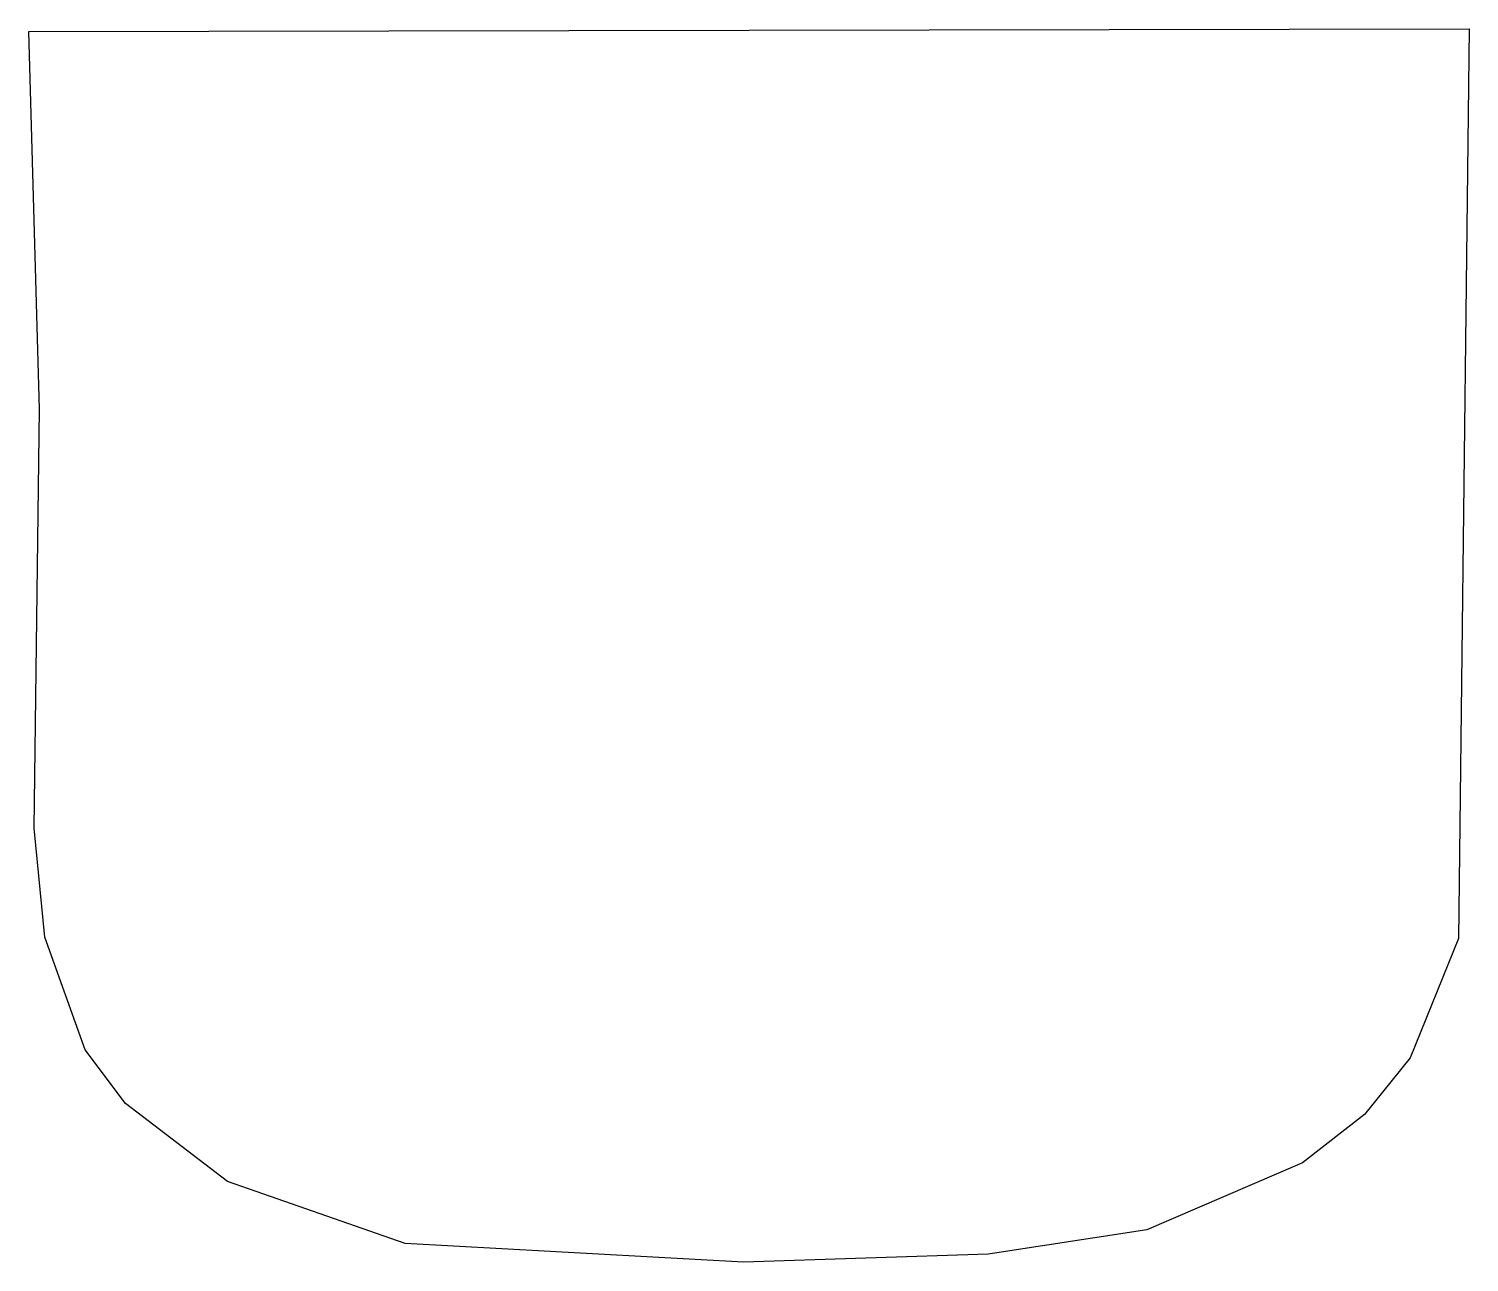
# Model space of a CAD drawing. Header units: millimetres. Extents: x -222 to 222, y -191 to 190.
import ezdxf

# ---------------------------------------------------------------- set-up
doc = ezdxf.new("R2010")
doc.units = ezdxf.units.MM
doc.layers.add('ALMOND-DRAW-PROFILE', color=7, linetype='Continuous', lineweight=25)

msp = doc.modelspace()

# ---------------------------------------------------------------- linework, layer by layer
at = {"layer": 'ALMOND-DRAW-PROFILE'}
msp.add_lwpolyline([(-217.48, -90.48), (-220.8, -56.86), (-219.14, 72.63), (-222.46, 189.26), (222.46, 190.09), (219.14, -90.89), (204.2, -127.83), (190.09, -145.26), (171, -160.21), (122.85, -180.96), (73.88, -188.43), (-1.74, -190.92), (-106.25, -185.11), (-161.04, -166.02), (-192.58, -141.94), (-205.03, -125.34)], close=True, dxfattribs=at)

doc.saveas('drawing.dxf')
